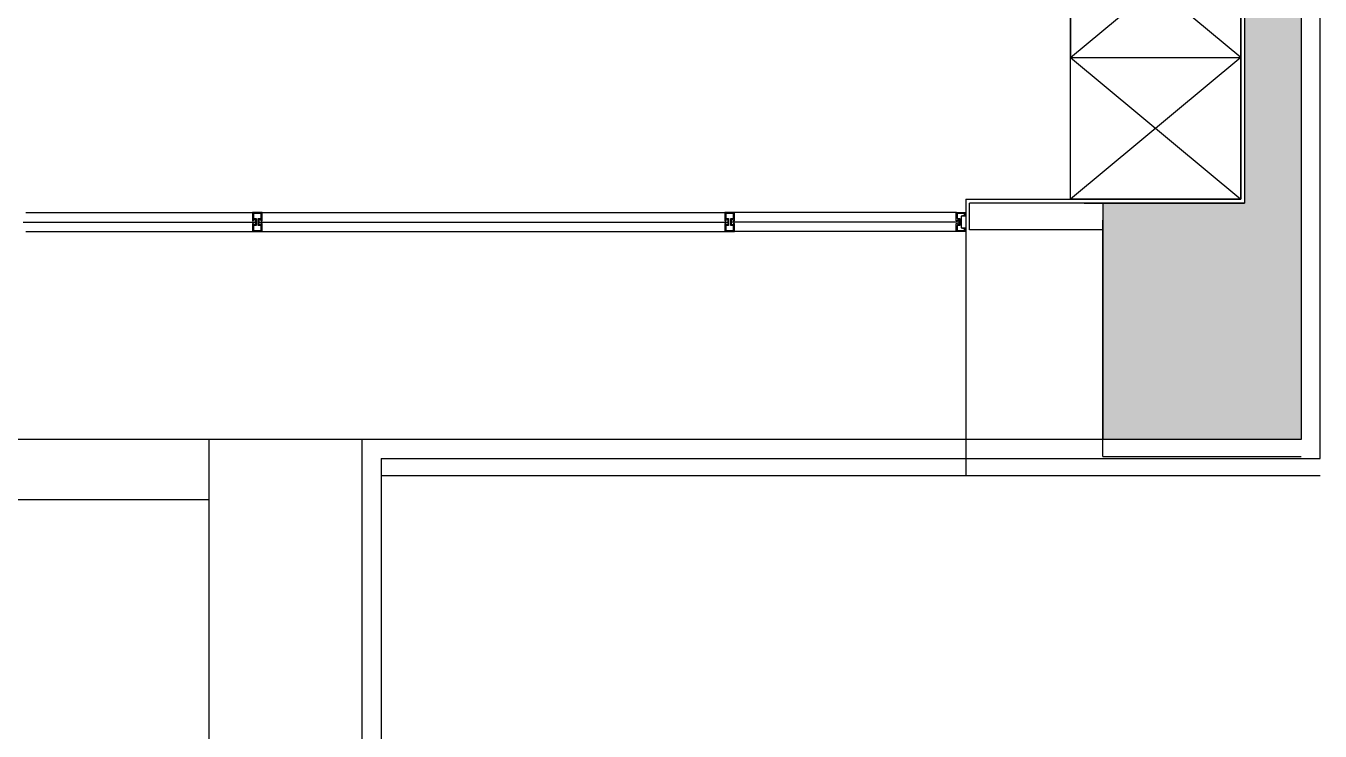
# Model space of a CAD drawing. Header units: millimetres. Extents: x 489570 to 664474, y -400689 to -233120.
# Drawn here: x 563660 to 570510, y -294593 to -290861 of the extents above; entities that cross this region are included whole.
import ezdxf

# ---------------------------------------------------------------- set-up
doc = ezdxf.new("R2010")
doc.units = ezdxf.units.MM
doc.header["$LTSCALE"] = 10
doc.header["$MEASUREMENT"] = 0
for name, color, linetype in [('03AFP', 2, 'Continuous'), ('XREF BB LVL 3$0$X-WTC3-Level 3 segmented$0$ARCH', 7, 'Continuous'), ('XREF BB LVL 3$0$X-WTC3-Level 3 segmented$0$COL', 7, 'Continuous'), ('XREF BB LVL 3$0$X-WTC3-Level 3 segmented$0$DMS', 7, 'Continuous'), ('XREF BB LVL 3$0$X-WTC3-Level 3 segmented$0$DOOR', 2, 'Continuous'), ('XREF BB LVL 3$0$X-WTC3-Level 3 segmented$0$HAT', 251, 'Continuous'), ('XREF BB LVL 3$0$X-WTC3-Level 3 segmented$0$KACA', 7, 'Continuous'), ('XREF BB LVL 3$0$X-WTC3-Level 3 segmented$0$WAL', 7, 'Continuous')]:
    doc.layers.add(name, color=color, linetype=linetype)

# ---------------------------------------------------------------- blocks, each defined once
blk = doc.blocks.new('XREF BB LVL 3$0$X-WTC3-Level 3 segmented$0$SH1')
at = {"layer": 'XREF BB LVL 3$0$X-WTC3-Level 3 segmented$0$HAT'}
blk.add_hatch(color=256, dxfattribs=at).paths.add_polyline_path([(12300, -1049.5), (12300, 0), (0, 0), (0, -1050), (1250, -1050), (1250, -300.5), (1250.5, -300), (11049.5, -300), (11050, -300.5), (11050, -1050), (12299.5, -1050)])
at = {"layer": 'XREF BB LVL 3$0$X-WTC3-Level 3 segmented$0$COL'}
for p, q in [((12300, 0), (0, 0)), ((0, 0), (0, -1050)), ((1250.5, -300), (1250, -300.5)), ((1250, -300.5), (1250, -1050)), ((11049.5, -300), (1250.5, -300)), ((1250, -1050), (0, -1050))]:
    blk.add_line(p, q, dxfattribs=at)
blk = doc.blocks.new('XREF BB LVL 3$0$X-WTC3-Level 3 segmented$0$STRU')
at = {"layer": 'XREF BB LVL 3$0$X-WTC3-Level 3 segmented$0$COL', "xscale": -1, "rotation": 180}
blk.add_blockref('XREF BB LVL 3$0$X-WTC3-Level 3 segmented$0$SH1', (-22400, -32400), dxfattribs=at)
blk = doc.blocks.new('XREF BB LVL 3$0$X-WTC3-Level 3 segmented$0$fra2')
for points in [[(0.4339131160785357, 0), (0, 0), (0, 0.5), (0.4339131160785357, 0.5)], [(0.4339131160785357, 0.5005879943322711), (0.4339131160785357, 0.4604245830513207), (0.3638370917192457, 0.4099558861494828), (0.3638370917192457, 0.3548764563106914), (0.6361629082807543, 0.3548764563106843), (0.6361629082807543, 0.4099558861494828), (0.5660868839214643, 0.4604245830513207), (0.5660868839214643, 0.5), (1, 0.5), (1, 0), (0.5660868839214643, 0), (0.5660868839214643, 0.03957541694867928), (0.6361629082807543, 0.09004411385051725), (0.6361629082807543, 0.1451235436893157), (0.3638370917192457, 0.1451235436893086), (0.3638370917192457, 0.09004411385051725), (0.4339131160785357, 0.03957541694867928), (0.4339131160785357, -0.0005879943322710801)]]:
    blk.add_lwpolyline(points)
blk.add_lwpolyline([(0.6861629082807532, 0.3048764563106872), (0.686162908280755, 0.4499999999999993), (0.9499999999999993, 0.4499999999999993), (0.9499999999999993, 0.05000000000000071), (0.686162908280755, 0.05000000000000071), (0.6861629082807532, 0.1951235436893128), (0.313837091719245, 0.1951235436893128), (0.313837091719245, 0.05000000000000071), (0.05000000000000071, 0.05000000000000071), (0.05000000000000071, 0.4499999999999993), (0.313837091719245, 0.4499999999999993), (0.313837091719245, 0.3048764563106872)], close=True)
blk = doc.blocks.new('XREF BB LVL 3$0$X-WTC3-Level 3 segmented$0$Fra3')
for points in [[(0.4339131160785357, 0.5005879943322711), (0.4339131160785357, 0.4604245830513207), (0.3638370917192457, 0.4099558861494828), (0.3638370917192457, 0.3548764563106914), (0.6361629082807543, 0.3548764563106843), (0.6361629082807543, 0.4099558861494828), (0.5660868839214643, 0.4604245830513207), (0.5660868839214643, 0.5), (1, 0.5), (1, 0), (0.188837091719245, 0), (0, 0), (0, 0.5), (0.4339131160785357, 0.5)], [(0.811162908280755, 0.1377558212348653), (0.8611629082807539, 0.1377558212348653), (0.8611629082807539, 0.05000000000000071), (0.9499999999999993, 0.05000000000000071), (0.9499999999999993, 0.4499999999999993), (0.686162908280755, 0.4499999999999993), (0.6861629082807532, 0.3048764563106872), (0.313837091719245, 0.3048764563106872), (0.313837091719245, 0.4499999999999993), (0.05000000000000071, 0.4499999999999993), (0.05000000000000071, 0.05000000000000071), (0.1388370917192461, 0.05000000000000426), (0.1388370917192443, 0.1377558212348653), (0.188837091719245, 0.1377558212348653)], [(0.811162908280755, 0), (0.8111629082807568, 0.2451235436893135), (0.188837091719245, 0.2451235436893135), (0.1888370917192432, -3.552713678800501e-15)]]:
    blk.add_lwpolyline(points)

msp = doc.modelspace()

# ---------------------------------------------------------------- linework, layer by layer
at = {"layer": '03AFP', "color": 8}
msp.add_line((569189.3497273601, -291028.6192550638), (570089.3497273601, -291028.6192550638), dxfattribs=at)
msp.add_line((569189.3497273601, -291028.6192550638), (570089.3497273601, -291028.6192550638), dxfattribs=at)
at = {"layer": '03AFP'}
msp.add_lwpolyline([(569189.3497273601, -290278.6192550638), (570089.3497273601, -290278.6192550638), (570089.3497273601, -291778.6192550639), (569189.3497273601, -291778.6192550639)], close=True, dxfattribs=at)
at = {"layer": '03AFP', "color": 8}
for points in [[(570089.3497273601, -291028.6192550638), (569189.3497273598, -290278.6192550638), (569189.3497273601, -291028.6192550638), (570089.3497273601, -290278.6192550638)], [(570089.3497273601, -291028.6192550638), (569189.3497273601, -291778.6192550639), (569189.3497273601, -291028.6192550638), (570089.3497273601, -291778.6192550639)]]:
    msp.add_lwpolyline(points, dxfattribs=at)
at = {"layer": 'XREF BB LVL 3$0$X-WTC3-Level 3 segmented$0$ARCH'}
for p, q in [((568635.0986567426, -291778.6192550639), (570089.3497273601, -291778.6192550639)), ((569260.3486567426, -291799.6027485069), (570109.8486567426, -291799.6027485069)), ((568634.4736565897, -291869.1110017853), (568634.4736565895, -293240.0944952284)), ((569359.7236565897, -293139.5944952284), (569359.7236565897, -291890.0944952284)), ((569360.2236565897, -293140.0944952284), (569359.7236565897, -293139.5944952284)), ((569360.2236565897, -293140.0944952284), (570409.7236565897, -293140.0944952284)), ((565539.7236565897, -293240.0944952284), (570509.7236565895, -293240.0944952284))]:
    msp.add_line(p, q, dxfattribs=at)
at = {"layer": 'XREF BB LVL 3$0$X-WTC3-Level 3 segmented$0$DOOR'}
for p, q in [((563660.2236565899, -291849.6027485069), (564860.2236565899, -291849.6027485069)), ((564910.2236565899, -291849.6027485069), (567360.2236565899, -291849.6027485069)), ((568584.4736565896, -291849.6027485069), (567410.2236565897, -291849.6027485069)), ((563660.2236565899, -291949.6027485069), (564860.2236565899, -291949.6027485069)), ((564910.2236565899, -291949.6027485069), (567360.2236565899, -291949.6027485069)), ((568584.4736565896, -291949.6027485069), (567410.2236565897, -291949.6027485069))]:
    msp.add_line(p, q, dxfattribs=at)
at = {"layer": 'XREF BB LVL 3$0$X-WTC3-Level 3 segmented$0$DOOR', "color": 4}
for p, q in [((563645.7113022208, -291899.6027485069), (564874.7360109588, -291899.6027485069)), ((564895.7113022209, -291899.6027485069), (567374.7360109587, -291899.6027485069)), ((568598.9860109586, -291899.6027485069), (567395.7113022208, -291899.6027485069))]:
    msp.add_line(p, q, dxfattribs=at)
at = {"layer": 'XREF BB LVL 3$0$X-WTC3-Level 3 segmented$0$HAT'}
for p, q in [((569359.4736565896, -291799.6027485069), (568654.4736565896, -291799.6027485069)), ((569367.4726354745, -291799.6027485069), (568654.4736565896, -291799.6027485069)), ((568654.4736565896, -291939.6027485069), (568654.4736565896, -291799.6027485069)), ((568654.4736565896, -291939.6027485069), (568654.4736565896, -291799.6027485069)), ((569359.4736565896, -291939.6027485069), (568654.4736565896, -291939.6027485069)), ((569359.4736565896, -291939.6027485069), (568654.4736565896, -291939.6027485069)), ((569360.0986567426, -291939.6027485069), (568655.0986567426, -291939.6027485069)), ((565439.7236565896, -293049.6027485069), (564629.7236565896, -293049.6027485069)), ((569359.4736565896, -293049.6027485069), (565439.7236565896, -293049.6027485069)), ((565439.7236565896, -298120.6027485069), (565439.7236565896, -293049.6027485069))]:
    msp.add_line(p, q, dxfattribs=at)
at = {"layer": 'XREF BB LVL 3$0$X-WTC3-Level 3 segmented$0$KACA'}
msp.add_line((568634.4736565896, -291778.6192550639), (568634.4736565896, -291849.6027485069), dxfattribs=at)
at = {"layer": 'XREF BB LVL 3$0$X-WTC3-Level 3 segmented$0$WAL'}
for p, q in [((570089.3497273601, -291778.6192550639), (570089.8476597144, -282050.1876085735)), ((568634.4736565896, -291778.6139188537), (568634.4736565896, -291959.6027485069)), ((568634.4736565896, -291778.6192550639), (568634.4736565896, -291959.6027485069)), ((568634.4736565896, -291959.6027485069), (568634.4736565896, -293149.6027485069)), ((565439.7236565896, -293049.6027485069), (559819.2886303142, -293049.6027485069)), ((564629.7236565896, -297785.0897629847), (564629.7236565896, -293049.6027485069)), ((565539.7236565896, -293149.6027485069), (565539.7236565896, -298162.0241047441)), ((564629.7236565896, -293369.6027485069), (560627.5445682287, -293369.6027485069))]:
    msp.add_line(p, q, dxfattribs=at)
msp.add_lwpolyline([(565539.7236565896, -293149.6027485069), (570509.7236565896, -293149.6027485069), (570509.7236565896, -280649.5551181214), (569259.7236565896, -280650.1503562166), (569259.7236565896, -282050.1503562166), (570089.8476597145, -282050.1876085735)], dxfattribs=at)

# ---------------------------------------------------------------- block references
at = {"layer": 'XREF BB LVL 3$0$X-WTC3-Level 3 segmented$0$DMS', "rotation": 90}
msp.add_blockref('XREF BB LVL 3$0$X-WTC3-Level 3 segmented$0$STRU', (538009.7236565896, -270649.6027485069), dxfattribs=at)
at = {"layer": 'XREF BB LVL 3$0$X-WTC3-Level 3 segmented$0$DOOR', "yscale": 100, "zscale": 100}
for name, p, xscale, rotation in [('XREF BB LVL 3$0$X-WTC3-Level 3 segmented$0$fra2', (564859.7236565896, -291949.6027485069), -100, 270), ('XREF BB LVL 3$0$X-WTC3-Level 3 segmented$0$fra2', (567359.7236565896, -291949.6027485069), -100, 270), ('XREF BB LVL 3$0$X-WTC3-Level 3 segmented$0$Fra3', (568634.2236566024, -291949.6027485069), 100, 90)]:
    msp.add_blockref(name, p, dxfattribs=dict(at, xscale=xscale, rotation=rotation))

doc.saveas('drawing.dxf')
